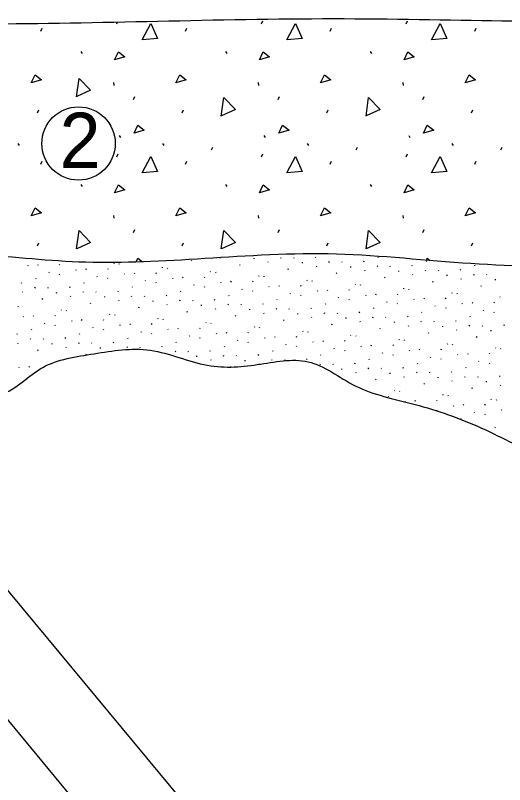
# Model space of a CAD drawing. Extents: x 1 to 19.8, y 6.7 to 26.8.
# Drawn here: x 6.37 to 8.145, y 21.807 to 24.597 of the extents above; entities that cross this region are included whole.
import ezdxf

# ---------------------------------------------------------------- set-up
doc = ezdxf.new("R2010")
doc.units = 0
for name, color, linetype in [('1 Context Lines', 7, 'Continuous'), ('4 Pipes', 7, 'Continuous'), ('5 Text', 7, 'Continuous'), ('Fill', 7, 'Continuous')]:
    doc.layers.add(name, color=color, linetype=linetype)

msp = doc.modelspace()

# ---------------------------------------------------------------- linework, layer by layer
at = {"layer": '1 Context Lines'}
for points in [[(11.3693, 23.5117), (11.3296, 23.5591), (11.2497, 23.6541), (11.0612, 23.7122), (10.8498, 23.7818), (10.6205, 23.911), (10.4818, 24.1778), (10.2528, 24.3564), (10.0215, 24.5646), (9.5148, 24.6135), (8.7202, 24.5523), (7.4972, 24.6014), (6.195, 24.5466), (5.0307, 24.6053), (4.1306, 24.536), (3.5089, 24.5759), (3.1292, 24.5483), (2.9989, 24.5567), (2.9739, 24.5587)], [(2.7384, 23.7552), (2.8088, 23.7418), (2.9882, 23.7109), (3.3083, 23.7281), (3.6789, 23.6729), (4.0767, 23.6709), (4.4377, 23.69), (4.763, 23.6938), (5.0382, 23.7796), (5.3916, 23.6671), (5.789, 23.7291), (6.2233, 23.7408), (6.5904, 23.6926), (7.0205, 23.7115), (7.5039, 23.7483), (7.9934, 23.6932), (8.4745, 23.6795), (8.9204, 23.6708), (9.3938, 23.5801), (9.859, 23.5904), (10.311, 23.5991), (10.7156, 23.5953), (11.0117, 23.6291), (11.1753, 23.6414), (11.2309, 23.6452)], [(5.679, 23.3111), (5.7123, 23.3083), (5.7856, 23.3047), (5.9465, 23.3338), (6.1082, 23.2223), (6.335, 23.1916), (6.457, 23.3405), (6.6556, 23.3687), (6.8584, 23.4045), (7.07, 23.3091), (7.26, 23.3298), (7.4479, 23.3672), (7.606, 23.2311), (7.8308, 23.1902), (8.0822, 23.0997), (8.2992, 22.9721), (8.4993, 23.0247), (8.6675, 22.9919), (8.8536, 23.1341), (9.1086, 23.1394), (9.312, 23.2765), (9.4946, 23.2853), (9.6571, 23.3529), (9.8209, 23.4192), (9.9863, 23.463), (10.1156, 23.5217), (10.2017, 23.5184), (10.2427, 23.5168)]]:
    msp.add_open_spline(points, degree=3, dxfattribs=at)
at = {"layer": '4 Pipes'}
for p, q in [((5.2427, 23.3654), (9.7617, 17.9254)), ((9.8025, 18.3473), (5.679, 23.3111))]:
    msp.add_line(p, q, dxfattribs=at)
at = {"layer": '5 Text'}
msp.add_circle((6.5995, 24.1325), 0.133, dxfattribs=at)
at = {"layer": 'Fill'}
for p, q in [((6.7386, 24.5671), (6.7409, 24.5723)), ((7.2635, 24.5671), (7.2682, 24.5776)), ((7.7884, 24.5671), (7.7931, 24.5776)), ((6.4624, 24.5403), (6.4671, 24.5508)), ((6.9873, 24.5403), (6.992, 24.5508)), ((7.5122, 24.5403), (7.5169, 24.5508)), ((8.0372, 24.5403), (8.0419, 24.5508)), ((6.6081, 24.4657), (6.6127, 24.4587)), ((7.133, 24.4657), (7.1377, 24.4587)), ((7.6579, 24.4657), (7.6626, 24.4587)), ((6.7259, 24.3539), (6.727, 24.3434)), ((7.2508, 24.3539), (7.252, 24.3434)), ((7.7757, 24.3539), (7.7769, 24.3434)), ((6.7985, 24.292), (6.8032, 24.3025)), ((7.3235, 24.292), (7.3281, 24.3025)), ((7.8484, 24.292), (7.8531, 24.3025)), ((6.4507, 24.2443), (6.4554, 24.2548)), ((6.9757, 24.2443), (6.9803, 24.2548)), ((7.5006, 24.2443), (7.5053, 24.2548)), ((8.0255, 24.2443), (8.0302, 24.2548)), ((6.7474, 24.1616), (6.7521, 24.1546)), ((7.2723, 24.1616), (7.277, 24.1546)), ((7.7973, 24.1616), (7.8019, 24.1546)), ((6.3795, 24.1319), (6.3841, 24.1249)), ((6.9044, 24.1319), (6.909, 24.1249)), ((7.0817, 24.1091), (7.0864, 24.1196)), ((7.4293, 24.1319), (7.434, 24.1249)), ((7.6066, 24.1091), (7.6113, 24.1196)), ((7.9543, 24.1319), (7.9589, 24.1249)), ((8.1316, 24.1091), (8.1363, 24.1196)), ((6.7386, 24.0847), (6.7432, 24.0952)), ((7.2635, 24.0847), (7.2682, 24.0952)), ((7.7884, 24.0847), (7.7931, 24.0952)), ((6.4624, 24.0579), (6.4671, 24.0684)), ((6.9873, 24.0579), (6.992, 24.0684)), ((7.5122, 24.0579), (7.5169, 24.0684)), ((8.0372, 24.0579), (8.0419, 24.0684)), ((6.6081, 23.9834), (6.6127, 23.9764)), ((7.133, 23.9834), (7.1377, 23.9764)), ((7.6579, 23.9834), (7.6626, 23.9764)), ((6.7259, 23.8716), (6.727, 23.8611)), ((7.2508, 23.8716), (7.252, 23.8611)), ((7.7757, 23.8716), (7.7769, 23.8611)), ((6.7985, 23.8097), (6.8032, 23.8202)), ((7.3235, 23.8097), (7.3281, 23.8202)), ((7.8484, 23.8097), (7.8531, 23.8202)), ((6.4507, 23.7619), (6.4554, 23.7724)), ((6.9757, 23.7619), (6.9803, 23.7724)), ((7.5006, 23.7619), (7.5053, 23.7724)), ((8.0255, 23.7619), (8.0302, 23.7724)), ((7.1112, 23.7189), (7.1123, 23.7168)), ((7.2354, 23.7168), (7.2355, 23.7139)), ((7.333, 23.7166), (7.3346, 23.7195)), ((7.3792, 23.719), (7.3804, 23.7169)), ((7.4592, 23.7192), (7.4608, 23.722)), ((7.6852, 23.7217), (7.6863, 23.7196)), ((6.4148, 23.6907), (6.4159, 23.6886)), ((6.452, 23.6914), (6.4535, 23.6942)), ((6.5306, 23.6921), (6.5322, 23.6949)), ((6.7273, 23.6995), (6.7284, 23.6974)), ((6.7459, 23.6971), (6.7471, 23.695)), ((7.0094, 23.7065), (7.011, 23.7093)), ((7.1845, 23.6912), (7.1861, 23.694)), ((7.2863, 23.7036), (7.2874, 23.7015)), ((7.4105, 23.7015), (7.4106, 23.6985)), ((7.4613, 23.6883), (7.4625, 23.6862)), ((7.5081, 23.7013), (7.5096, 23.7042)), ((7.5543, 23.7037), (7.5554, 23.7016)), ((7.6343, 23.7039), (7.6359, 23.7067)), ((7.6832, 23.686), (7.6847, 23.6888)), ((7.7294, 23.6884), (7.7305, 23.6863)), ((7.8094, 23.6886), (7.811, 23.6914)), ((7.8603, 23.7064), (7.8614, 23.7043)), ((8.0354, 23.6911), (8.0365, 23.689)), ((6.4913, 23.6667), (6.4924, 23.6646)), ((6.5298, 23.6597), (6.531, 23.6576)), ((6.5899, 23.6754), (6.591, 23.6733)), ((6.627, 23.676), (6.6286, 23.6789)), ((6.7057, 23.6768), (6.7073, 23.6796)), ((6.765, 23.6601), (6.7661, 23.658)), ((6.8021, 23.6607), (6.8037, 23.6636)), ((6.8808, 23.6615), (6.8824, 23.6643)), ((6.9024, 23.6842), (6.9035, 23.6821)), ((6.921, 23.6818), (6.9222, 23.6797)), ((7.0774, 23.6688), (7.0786, 23.6668)), ((7.0961, 23.6665), (7.0973, 23.6644)), ((7.3596, 23.6758), (7.3612, 23.6787)), ((7.5347, 23.6605), (7.5363, 23.6634)), ((7.5856, 23.6862), (7.5857, 23.6832)), ((7.6364, 23.673), (7.6376, 23.6709)), ((7.7607, 23.6709), (7.7607, 23.6679)), ((7.8582, 23.6707), (7.8598, 23.6735)), ((7.9045, 23.6731), (7.9056, 23.671)), ((7.9845, 23.6732), (7.986, 23.6761)), ((6.4434, 23.6437), (6.4445, 23.6416)), ((6.6663, 23.6514), (6.6675, 23.6493)), ((6.7049, 23.6444), (6.7061, 23.6423)), ((6.8414, 23.6361), (6.8426, 23.634)), ((6.94, 23.6448), (6.9412, 23.6427)), ((6.9772, 23.6454), (6.9788, 23.6482)), ((7.0559, 23.6461), (7.0575, 23.649)), ((7.1523, 23.6301), (7.1539, 23.6329)), ((7.231, 23.6308), (7.2325, 23.6337)), ((7.2525, 23.6535), (7.2537, 23.6514)), ((7.2712, 23.6511), (7.2723, 23.649)), ((7.4276, 23.6382), (7.4288, 23.6361)), ((7.4463, 23.6358), (7.4474, 23.6337)), ((7.7098, 23.6452), (7.7113, 23.6481)), ((7.8115, 23.6576), (7.8127, 23.6556)), ((7.8848, 23.6299), (7.8864, 23.6327)), ((7.9358, 23.6556), (7.9358, 23.6526)), ((7.9866, 23.6423), (7.9877, 23.6402)), ((8.0333, 23.6554), (8.0349, 23.6582)), ((8.0795, 23.6578), (8.0807, 23.6557)), ((8.1108, 23.6403), (8.1109, 23.6373)), ((6.3925, 23.6259), (6.3941, 23.6288)), ((6.4414, 23.608), (6.4429, 23.6109)), ((6.4876, 23.6104), (6.4887, 23.6083)), ((6.5676, 23.6106), (6.5692, 23.6134)), ((6.6185, 23.6284), (6.6196, 23.6263)), ((6.7936, 23.6131), (6.7947, 23.611)), ((6.88, 23.6291), (6.8812, 23.627)), ((7.0165, 23.6207), (7.0177, 23.6186)), ((7.0551, 23.6138), (7.0562, 23.6117)), ((7.1151, 23.6295), (7.1163, 23.6274)), ((7.1916, 23.6054), (7.1927, 23.6033)), ((7.2902, 23.6141), (7.2914, 23.6121)), ((7.3274, 23.6148), (7.329, 23.6176)), ((7.4061, 23.6155), (7.4076, 23.6184)), ((7.6027, 23.6229), (7.6038, 23.6208)), ((7.6214, 23.6205), (7.6225, 23.6184)), ((7.7778, 23.6076), (7.7789, 23.6055)), ((7.7965, 23.6052), (7.7976, 23.6031)), ((8.0599, 23.6146), (8.0615, 23.6174)), ((6.3946, 23.595), (6.3958, 23.5929)), ((6.5189, 23.5929), (6.519, 23.5899)), ((6.5697, 23.5797), (6.5709, 23.5776)), ((6.6164, 23.5927), (6.618, 23.5956)), ((6.6627, 23.5951), (6.6638, 23.593)), ((6.694, 23.5776), (6.694, 23.5746)), ((6.7427, 23.5953), (6.7443, 23.5981)), ((6.7915, 23.5774), (6.7931, 23.5803)), ((6.8378, 23.5798), (6.8389, 23.5777)), ((6.9178, 23.58), (6.9193, 23.5828)), ((6.9686, 23.5978), (6.9698, 23.5957)), ((7.1437, 23.5825), (7.1449, 23.5804)), ((7.2302, 23.5985), (7.2313, 23.5964)), ((7.3667, 23.5901), (7.3678, 23.588)), ((7.4053, 23.5831), (7.4064, 23.581)), ((7.4653, 23.5988), (7.4664, 23.5967)), ((7.5025, 23.5994), (7.504, 23.6023)), ((7.5811, 23.6002), (7.5827, 23.603)), ((7.6404, 23.5835), (7.6415, 23.5814)), ((7.6776, 23.5841), (7.6791, 23.587)), ((7.7562, 23.5849), (7.7578, 23.5877)), ((7.9529, 23.5923), (7.954, 23.5902)), ((7.9715, 23.5899), (7.9727, 23.5878)), ((8.1279, 23.5769), (8.1291, 23.5748)), ((6.468, 23.5672), (6.4695, 23.5701)), ((6.6431, 23.5519), (6.6446, 23.5548)), ((6.7448, 23.5644), (6.7459, 23.5623)), ((6.8691, 23.5623), (6.8691, 23.5593)), ((6.9199, 23.5491), (6.921, 23.547)), ((6.9666, 23.5621), (6.9682, 23.5649)), ((7.0128, 23.5645), (7.014, 23.5624)), ((7.0929, 23.5646), (7.0944, 23.5675)), ((7.1417, 23.5468), (7.1433, 23.5496)), ((7.1879, 23.5492), (7.1891, 23.5471)), ((7.2679, 23.5493), (7.2695, 23.5522)), ((7.3188, 23.5671), (7.32, 23.5651)), ((7.4939, 23.5518), (7.495, 23.5497)), ((7.5418, 23.5748), (7.5429, 23.5727)), ((7.5804, 23.5678), (7.5815, 23.5657)), ((7.7169, 23.5595), (7.718, 23.5574)), ((7.7554, 23.5525), (7.7566, 23.5504)), ((7.8155, 23.5682), (7.8166, 23.5661)), ((7.8526, 23.5688), (7.8542, 23.5717)), ((7.9313, 23.5696), (7.9329, 23.5724)), ((7.9905, 23.5529), (7.9917, 23.5508)), ((8.0277, 23.5535), (8.0293, 23.5563)), ((8.1064, 23.5542), (8.108, 23.5571)), ((6.3796, 23.5425), (6.3807, 23.5404)), ((6.536, 23.5296), (6.5371, 23.5275)), ((6.5547, 23.5272), (6.5558, 23.5251)), ((6.8181, 23.5366), (6.8197, 23.5395)), ((6.9932, 23.5213), (6.9948, 23.5241)), ((7.0441, 23.547), (7.0442, 23.544)), ((7.095, 23.5337), (7.0961, 23.5316)), ((7.2192, 23.5317), (7.2193, 23.5287)), ((7.3168, 23.5315), (7.3184, 23.5343)), ((7.363, 23.5338), (7.3641, 23.5317)), ((7.443, 23.534), (7.4446, 23.5369)), ((7.6181, 23.5187), (7.6197, 23.5215)), ((7.669, 23.5365), (7.6701, 23.5344)), ((7.8441, 23.5212), (7.8452, 23.5191)), ((7.8919, 23.5442), (7.8931, 23.5421)), ((7.9305, 23.5372), (7.9317, 23.5351)), ((8.067, 23.5288), (8.0682, 23.5267)), ((8.1056, 23.5219), (8.1068, 23.5198)), ((6.3986, 23.5055), (6.3997, 23.5035)), ((6.4358, 23.5062), (6.4373, 23.509)), ((6.5144, 23.5069), (6.516, 23.5098)), ((6.6108, 23.4909), (6.6124, 23.4937)), ((6.6895, 23.4916), (6.6911, 23.4944)), ((6.7111, 23.5143), (6.7122, 23.5122)), ((6.7297, 23.5119), (6.7309, 23.5098)), ((6.8862, 23.499), (6.8873, 23.4969)), ((6.9048, 23.4966), (6.906, 23.4945)), ((7.1683, 23.506), (7.1699, 23.5088)), ((7.2701, 23.5184), (7.2712, 23.5163)), ((7.3434, 23.4907), (7.345, 23.4935)), ((7.3943, 23.5163), (7.3944, 23.5134)), ((7.4451, 23.5031), (7.4463, 23.501)), ((7.4919, 23.5161), (7.4934, 23.519)), ((7.5381, 23.5185), (7.5392, 23.5164)), ((7.5694, 23.501), (7.5695, 23.498)), ((7.6669, 23.5008), (7.6685, 23.5037)), ((7.7132, 23.5032), (7.7143, 23.5011)), ((7.7932, 23.5034), (7.7948, 23.5062)), ((8.0192, 23.5059), (8.0203, 23.5038)), ((6.4751, 23.4815), (6.4762, 23.4794)), ((6.5136, 23.4745), (6.5148, 23.4725)), ((6.5737, 23.4902), (6.5748, 23.4881)), ((6.6501, 23.4662), (6.6513, 23.4641)), ((6.7488, 23.4749), (6.7499, 23.4728)), ((6.7859, 23.4755), (6.7875, 23.4784)), ((6.8646, 23.4763), (6.8662, 23.4791)), ((7.0397, 23.461), (7.0413, 23.4638)), ((7.0612, 23.4837), (7.0624, 23.4816)), ((7.0799, 23.4813), (7.0811, 23.4792)), ((7.2363, 23.4683), (7.2375, 23.4663)), ((7.255, 23.4659), (7.2561, 23.4639)), ((7.5185, 23.4753), (7.5201, 23.4782)), ((7.6202, 23.4878), (7.6214, 23.4857)), ((7.7445, 23.4857), (7.7445, 23.4827)), ((7.7953, 23.4725), (7.7965, 23.4704)), ((7.842, 23.4855), (7.8436, 23.4883)), ((7.8883, 23.4879), (7.8894, 23.4858)), ((7.9196, 23.4704), (7.9196, 23.4674)), ((7.9683, 23.4881), (7.9698, 23.4909)), ((8.0171, 23.4702), (8.0187, 23.473)), ((8.0633, 23.4726), (8.0645, 23.4705)), ((8.1434, 23.4727), (8.1449, 23.4756)), ((6.3763, 23.4407), (6.3779, 23.4436)), ((6.4272, 23.4586), (6.4283, 23.4565)), ((6.6023, 23.4432), (6.6034, 23.4411)), ((6.6887, 23.4592), (6.6899, 23.4571)), ((6.8252, 23.4509), (6.8264, 23.4488)), ((6.8638, 23.4439), (6.865, 23.4418)), ((6.9238, 23.4596), (6.925, 23.4575)), ((6.961, 23.4602), (6.9626, 23.4631)), ((7.0989, 23.4443), (7.1001, 23.4422)), ((7.1361, 23.4449), (7.1377, 23.4477)), ((7.2148, 23.4456), (7.2163, 23.4485)), ((7.4114, 23.453), (7.4126, 23.4509)), ((7.4301, 23.4506), (7.4312, 23.4485)), ((7.5865, 23.4377), (7.5876, 23.4356)), ((7.6936, 23.46), (7.6951, 23.4629)), ((7.8686, 23.4447), (7.8702, 23.4475)), ((7.9704, 23.4571), (7.9715, 23.4551)), ((8.0946, 23.4551), (8.0947, 23.4521)), ((6.3784, 23.4098), (6.3796, 23.4077)), ((6.4252, 23.4229), (6.4267, 23.4257)), ((6.4714, 23.4252), (6.4725, 23.4232)), ((6.5514, 23.4254), (6.553, 23.4283)), ((6.6002, 23.4075), (6.6018, 23.4104)), ((6.6465, 23.4099), (6.6476, 23.4078)), ((6.7265, 23.4101), (6.7281, 23.4129)), ((6.7774, 23.4279), (6.7785, 23.4258)), ((6.9524, 23.4126), (6.9536, 23.4105)), ((7.0003, 23.4356), (7.0015, 23.4335)), ((7.0389, 23.4286), (7.04, 23.4265)), ((7.1754, 23.4202), (7.1765, 23.4181)), ((7.214, 23.4133), (7.2151, 23.4112)), ((7.274, 23.429), (7.2752, 23.4269)), ((7.3112, 23.4296), (7.3128, 23.4324)), ((7.3898, 23.4303), (7.3914, 23.4332)), ((7.4491, 23.4136), (7.4502, 23.4115)), ((7.4863, 23.4143), (7.4878, 23.4171)), ((7.5649, 23.415), (7.5665, 23.4179)), ((7.6052, 23.4353), (7.6063, 23.4332)), ((7.7616, 23.4224), (7.7627, 23.4203)), ((7.7803, 23.42), (7.7814, 23.4179)), ((8.0437, 23.4294), (8.0453, 23.4322)), ((6.4518, 23.3821), (6.4533, 23.3849)), ((6.5027, 23.4077), (6.5028, 23.4048)), ((6.5535, 23.3945), (6.5547, 23.3924)), ((6.6778, 23.3924), (6.6778, 23.3894)), ((6.7753, 23.3922), (6.7769, 23.3951)), ((6.8216, 23.3946), (6.8227, 23.3925)), ((6.9016, 23.3948), (6.9031, 23.3976)), ((7.0766, 23.3795), (7.0782, 23.3823)), ((7.1275, 23.3973), (7.1287, 23.3952)), ((7.3026, 23.382), (7.3038, 23.3799)), ((7.3505, 23.4049), (7.3516, 23.4028)), ((7.3891, 23.398), (7.3902, 23.3959)), ((7.5256, 23.3896), (7.5267, 23.3875)), ((7.5642, 23.3826), (7.5653, 23.3805)), ((7.6242, 23.3983), (7.6253, 23.3962)), ((7.6614, 23.3989), (7.6629, 23.4018)), ((7.74, 23.3997), (7.7416, 23.4025)), ((7.7993, 23.383), (7.8004, 23.3809)), ((7.8364, 23.3836), (7.838, 23.3865)), ((7.9151, 23.3844), (7.9167, 23.3872)), ((7.9367, 23.4071), (7.9378, 23.405)), ((7.9553, 23.4047), (7.9565, 23.4026)), ((8.1117, 23.3918), (8.1129, 23.3897)), ((8.1304, 23.3894), (8.1316, 23.3873)), ((6.6269, 23.3667), (6.6284, 23.3696)), ((6.9504, 23.3769), (6.952, 23.3798)), ((6.9966, 23.3793), (6.9978, 23.3772)), ((7.0279, 23.3618), (7.028, 23.3588)), ((7.1255, 23.3616), (7.1271, 23.3644)), ((7.1717, 23.364), (7.1729, 23.3619)), ((7.2517, 23.3641), (7.2533, 23.367)), ((7.4777, 23.3666), (7.4788, 23.3646)), ((7.7007, 23.3743), (7.7018, 23.3722)), ((7.7392, 23.3673), (7.7404, 23.3652)), ((7.8757, 23.359), (7.8769, 23.3569)), ((7.9143, 23.352), (7.9155, 23.3499)), ((7.9743, 23.3677), (7.9755, 23.3656)), ((8.0115, 23.3683), (8.0131, 23.3712)), ((8.0902, 23.3691), (8.0918, 23.3719)), ((6.5198, 23.3444), (6.52, 23.3441)), ((7.0788, 23.3485), (7.0799, 23.3465)), ((7.203, 23.3465), (7.2031, 23.3435)), ((7.2539, 23.3332), (7.2545, 23.332)), ((7.3006, 23.3463), (7.3022, 23.3491)), ((7.3468, 23.3487), (7.3479, 23.3466)), ((7.4268, 23.3488), (7.4284, 23.3517)), ((7.4757, 23.331), (7.4772, 23.3338)), ((7.5219, 23.3333), (7.523, 23.3312)), ((7.6019, 23.3335), (7.6035, 23.3364)), ((7.6528, 23.3513), (7.6539, 23.3492)), ((7.8279, 23.336), (7.829, 23.3339)), ((8.0508, 23.3436), (8.052, 23.3416)), ((8.0894, 23.3367), (8.0905, 23.3346)), ((6.3824, 23.3204), (6.3835, 23.3183)), ((6.4196, 23.321), (6.4211, 23.3238)), ((7.1531, 23.3226), (7.1537, 23.3236)), ((7.5532, 23.3158), (7.5533, 23.3128)), ((7.604, 23.3026), (7.6052, 23.3005)), ((7.6507, 23.3156), (7.6523, 23.3185)), ((7.697, 23.318), (7.6981, 23.3159)), ((7.7283, 23.3005), (7.7283, 23.2975)), ((7.777, 23.3182), (7.7786, 23.321)), ((7.8258, 23.3003), (7.8274, 23.3032)), ((7.8721, 23.3027), (7.8732, 23.3006)), ((7.9521, 23.3029), (7.9536, 23.3057)), ((8.0029, 23.3207), (8.0041, 23.3186)), ((7.6774, 23.2748), (7.6789, 23.2777)), ((7.7791, 23.2873), (7.7803, 23.2852)), ((7.9034, 23.2852), (7.9034, 23.2822)), ((7.9542, 23.272), (7.9553, 23.2699)), ((8.0009, 23.285), (8.0025, 23.2878)), ((8.0471, 23.2874), (8.0483, 23.2853)), ((8.0784, 23.2699), (8.0785, 23.2669)), ((8.1272, 23.2876), (8.1287, 23.2904)), ((7.8524, 23.2595), (7.854, 23.2624)), ((8.0275, 23.2442), (8.0291, 23.247)), ((8.1293, 23.2566), (8.1304, 23.2546)), ((7.7238, 23.2145), (7.7254, 23.2174)), ((7.7454, 23.2372), (7.7465, 23.2351)), ((7.7641, 23.2348), (7.7652, 23.2327)), ((7.9205, 23.2219), (7.9216, 23.2198)), ((7.9391, 23.2195), (7.9403, 23.2174)), ((7.7831, 23.1978), (7.7842, 23.1957)), ((7.8202, 23.1984), (7.8218, 23.2013)), ((7.8989, 23.1992), (7.9005, 23.202)), ((7.9953, 23.1831), (7.9969, 23.186)), ((8.074, 23.1839), (8.0756, 23.1867)), ((8.0955, 23.2066), (8.0967, 23.2045)), ((8.1142, 23.2042), (8.1154, 23.2021)), ((7.8981, 23.1668), (7.8993, 23.1647)), ((7.9581, 23.1825), (7.9593, 23.1804)), ((8.0346, 23.1585), (8.0358, 23.1564)), ((8.1332, 23.1672), (8.1344, 23.1651)), ((7.9867, 23.1355), (7.9879, 23.1334)), ((8.0732, 23.1515), (8.0743, 23.1494)), ((8.111, 23.1024), (8.1125, 23.1052))]:
    msp.add_line(p, q, dxfattribs=at)
for points in [[(6.83, 24.5088), (6.8615, 24.5682), (6.8859, 24.5135), (6.8312, 24.5088)], [(7.3549, 24.5088), (7.3864, 24.5682), (7.4109, 24.5135), (7.3561, 24.5088)], [(7.8799, 24.5088), (7.9113, 24.5682), (7.9358, 24.5135), (7.881, 24.5088)], [(6.7304, 24.4354), (6.7444, 24.4645), (6.7677, 24.447), (6.7304, 24.4354)], [(7.2554, 24.4354), (7.2693, 24.4645), (7.2926, 24.447), (7.2554, 24.4354)], [(7.7803, 24.4354), (7.7943, 24.4645), (7.8176, 24.447), (7.7803, 24.4354)], [(6.4277, 24.3521), (6.4416, 24.3812), (6.4649, 24.3637), (6.4277, 24.3521)], [(6.5925, 24.3022), (6.6018, 24.3688), (6.6435, 24.3257), (6.5936, 24.3026)], [(6.9526, 24.3521), (6.9666, 24.3812), (6.9899, 24.3637), (6.9526, 24.3521)], [(7.4775, 24.3521), (7.4915, 24.3812), (7.5148, 24.3637), (7.4775, 24.3521)], [(8.0025, 24.3521), (8.0164, 24.3812), (8.0397, 24.3637), (8.0025, 24.3521)], [(7.1174, 24.2322), (7.1267, 24.2988), (7.1684, 24.2557), (7.1185, 24.2326)], [(7.6424, 24.2322), (7.6516, 24.2988), (7.6934, 24.2557), (7.6435, 24.2326)], [(6.8009, 24.1697), (6.8148, 24.1988), (6.8382, 24.1813), (6.8009, 24.1697)], [(7.3258, 24.1697), (7.3398, 24.1988), (7.3631, 24.1813), (7.3258, 24.1697)], [(7.8507, 24.1697), (7.8647, 24.1988), (7.888, 24.1813), (7.8507, 24.1697)], [(6.83, 24.0265), (6.8615, 24.0859), (6.8859, 24.0311), (6.8312, 24.0265)], [(7.3549, 24.0265), (7.3864, 24.0859), (7.4109, 24.0311), (7.3561, 24.0265)], [(7.8799, 24.0265), (7.9113, 24.0859), (7.9358, 24.0311), (7.881, 24.0265)], [(6.7304, 23.9531), (6.7444, 23.9822), (6.7677, 23.9647), (6.7304, 23.9531)], [(7.2554, 23.9531), (7.2693, 23.9822), (7.2926, 23.9647), (7.2554, 23.9531)], [(7.7803, 23.9531), (7.7943, 23.9822), (7.8176, 23.9647), (7.7803, 23.9531)], [(6.4277, 23.8698), (6.4416, 23.8989), (6.4649, 23.8814), (6.4277, 23.8698)], [(6.9526, 23.8698), (6.9666, 23.8989), (6.9899, 23.8814), (6.9526, 23.8698)], [(7.4775, 23.8698), (7.4915, 23.8989), (7.5148, 23.8814), (7.4775, 23.8698)], [(8.0025, 23.8698), (8.0164, 23.8989), (8.0397, 23.8814), (8.0025, 23.8698)], [(6.5925, 23.7499), (6.6018, 23.8165), (6.6435, 23.7734), (6.5936, 23.7503)], [(7.1174, 23.7499), (7.1267, 23.8165), (7.1684, 23.7734), (7.1185, 23.7503)], [(7.6424, 23.7499), (7.6516, 23.8165), (7.6934, 23.7734), (7.6435, 23.7503)], [(6.8084, 23.703), (6.8148, 23.7165), (6.8316, 23.7039)], [(7.8615, 23.7098), (7.8647, 23.7165), (7.8751, 23.7087)]]:
    msp.add_lwpolyline(points, dxfattribs=at)

# ---------------------------------------------------------------- texts
at = {"layer": '5 Text'}
msp.add_text('2', height=0.2, dxfattribs=at).set_placement((6.5308, 24.0441))

doc.saveas('drawing.dxf')
